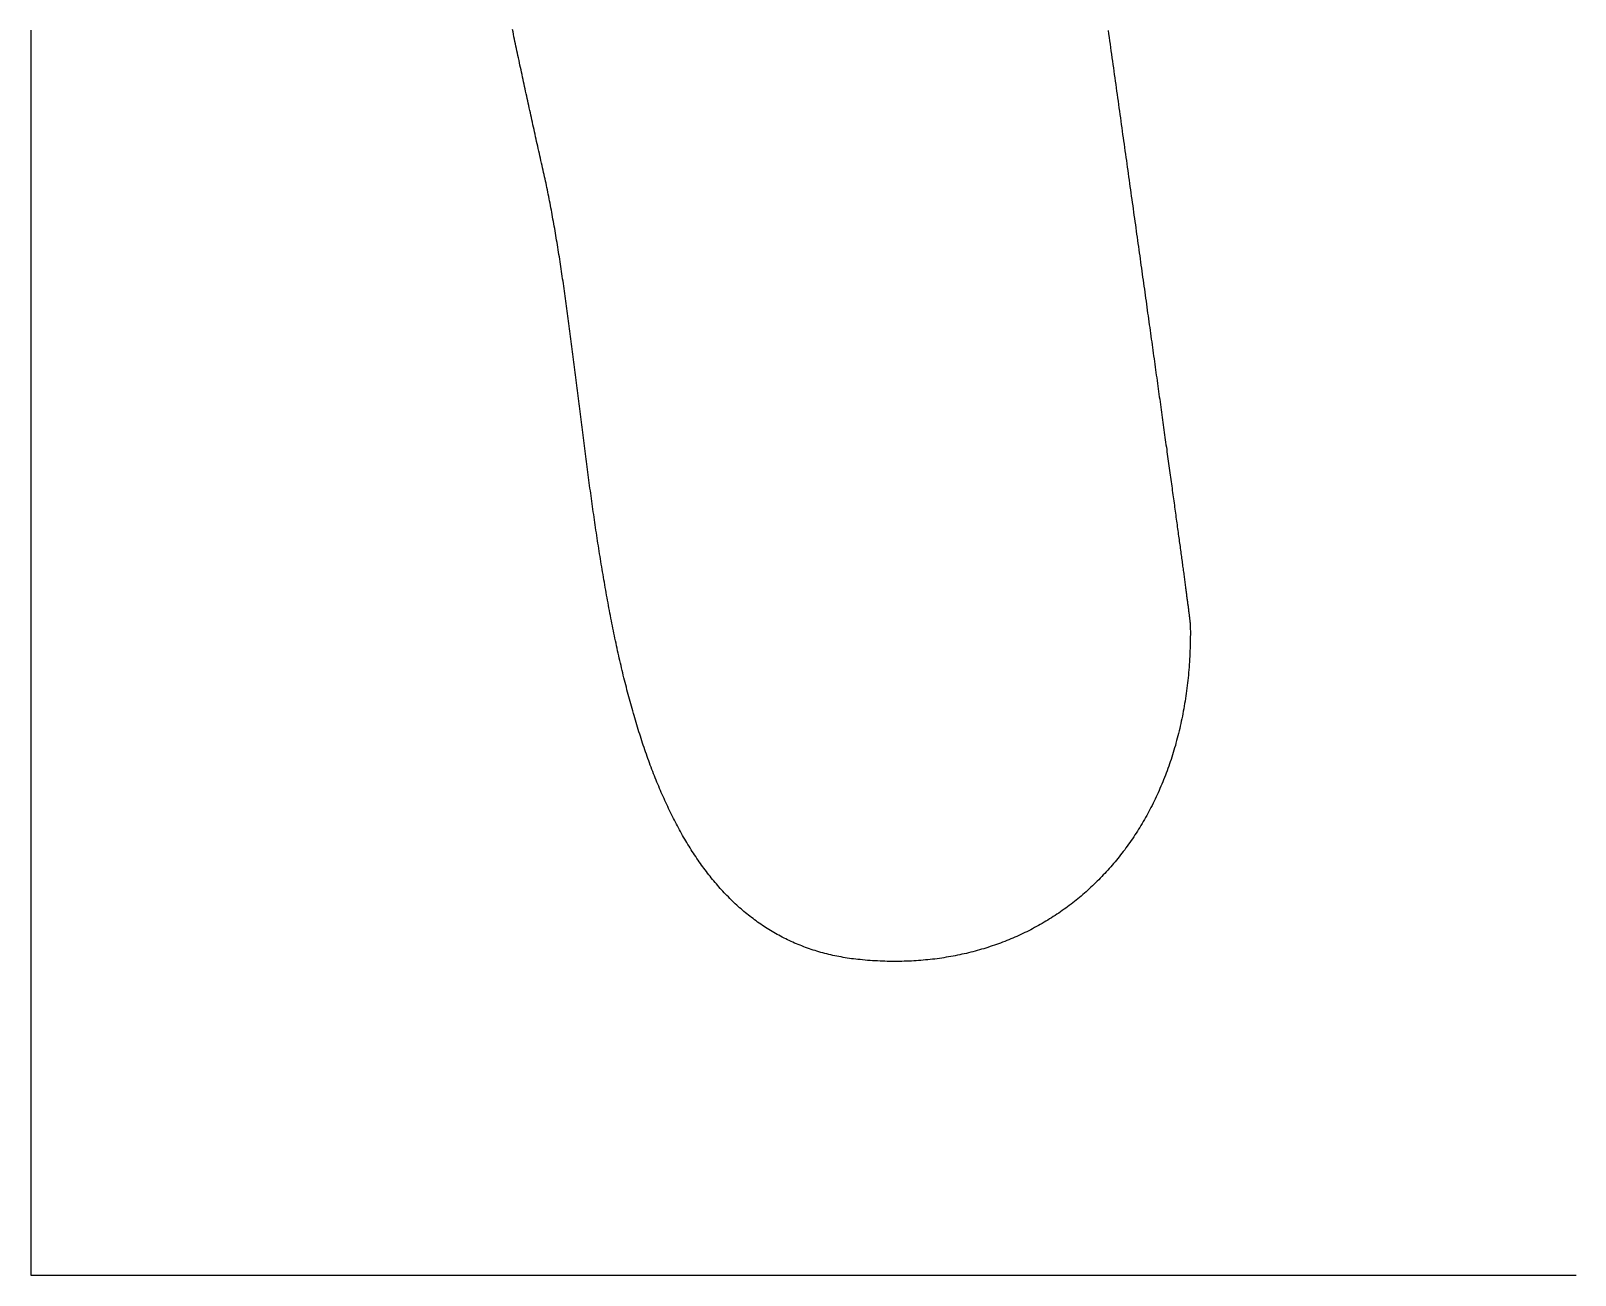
# Model space of a CAD drawing. Header units: metres. Extents: x -33 to 33, y -106 to 106.
# Drawn here: x -32.98 to 0, y -106.34 to -79.75 of the extents above; entities that cross this region are included whole.
import ezdxf

# ---------------------------------------------------------------- set-up
doc = ezdxf.new("R2010")
doc.units = ezdxf.units.M

msp = doc.modelspace()

# ---------------------------------------------------------------- linework, layer by layer
for points in [[(-32.98, -79.736), (-32.98, -79.786), (-32.98, -79.836), (-32.98, -79.886), (-32.98, -79.936), (-32.98, -79.986), (-32.98, -80.036), (-32.98, -80.086), (-32.98, -80.136), (-32.98, -80.186), (-32.98, -80.236), (-32.98, -80.286), (-32.98, -80.336), (-32.98, -80.386), (-32.98, -80.436), (-32.98, -80.486), (-32.98, -80.536), (-32.98, -80.586), (-32.98, -80.636), (-32.98, -80.686), (-32.98, -80.736), (-32.98, -80.786), (-32.98, -80.836), (-32.98, -80.886), (-32.98, -80.936), (-32.98, -80.986), (-32.98, -81.036), (-32.98, -81.086), (-32.98, -81.136), (-32.98, -81.186), (-32.98, -81.236), (-32.98, -81.286), (-32.98, -81.336), (-32.98, -81.386), (-32.98, -81.436), (-32.98, -81.486), (-32.98, -81.536), (-32.98, -81.586), (-32.98, -81.636), (-32.98, -81.686), (-32.98, -81.736), (-32.98, -81.786), (-32.98, -81.836), (-32.98, -81.886), (-32.98, -81.936), (-32.98, -81.986), (-32.98, -82.036), (-32.98, -82.086), (-32.98, -82.136), (-32.98, -82.186), (-32.98, -82.236), (-32.98, -82.286), (-32.98, -82.336), (-32.98, -82.386), (-32.98, -82.436), (-32.98, -82.486), (-32.98, -82.536), (-32.98, -82.586), (-32.98, -82.636), (-32.98, -82.686), (-32.98, -82.736), (-32.98, -82.786), (-32.98, -82.836), (-32.98, -82.886), (-32.98, -82.936), (-32.98, -82.986), (-32.98, -83.036), (-32.98, -83.086), (-32.98, -83.136), (-32.98, -83.186), (-32.98, -83.236), (-32.98, -83.286), (-32.98, -83.336), (-32.98, -83.386), (-32.98, -83.436), (-32.98, -83.486), (-32.98, -83.536), (-32.98, -83.586), (-32.98, -83.636), (-32.98, -83.686), (-32.98, -83.736), (-32.98, -83.786), (-32.98, -83.836), (-32.98, -83.886), (-32.98, -83.936), (-32.98, -83.986), (-32.98, -84.036), (-32.98, -84.086), (-32.98, -84.136), (-32.98, -84.186), (-32.98, -84.236), (-32.98, -84.286), (-32.98, -84.336), (-32.98, -84.386), (-32.98, -84.436), (-32.98, -84.486), (-32.98, -84.536), (-32.98, -84.586), (-32.98, -84.636), (-32.98, -84.686), (-32.98, -84.736), (-32.98, -84.786), (-32.98, -84.836), (-32.98, -84.886), (-32.98, -84.936), (-32.98, -84.986), (-32.98, -85.036), (-32.98, -85.086), (-32.98, -85.136), (-32.98, -85.186), (-32.98, -85.236), (-32.98, -85.286), (-32.98, -85.336), (-32.98, -85.386), (-32.98, -85.436), (-32.98, -85.486), (-32.98, -85.536), (-32.98, -85.586), (-32.98, -85.636), (-32.98, -85.686), (-32.98, -85.736), (-32.98, -85.786), (-32.98, -85.836), (-32.98, -85.886), (-32.98, -85.936), (-32.98, -85.986), (-32.98, -86.036), (-32.98, -86.086), (-32.98, -86.136), (-32.98, -86.186), (-32.98, -86.236), (-32.98, -86.287), (-32.98, -86.337), (-32.98, -86.387), (-32.98, -86.437), (-32.98, -86.487), (-32.98, -86.537), (-32.98, -86.587), (-32.98, -86.637), (-32.98, -86.687), (-32.98, -86.737), (-32.98, -86.787), (-32.98, -86.837), (-32.98, -86.887), (-32.98, -86.937), (-32.98, -86.987), (-32.98, -87.037), (-32.98, -87.087), (-32.98, -87.137), (-32.98, -87.187), (-32.98, -87.237), (-32.98, -87.287), (-32.98, -87.337), (-32.98, -87.387), (-32.98, -87.437), (-32.98, -87.487), (-32.98, -87.537), (-32.98, -87.587), (-32.98, -87.637), (-32.98, -87.687), (-32.98, -87.737), (-32.98, -87.787), (-32.98, -87.837), (-32.98, -87.887), (-32.98, -87.937), (-32.98, -87.987), (-32.98, -88.037), (-32.98, -88.087), (-32.98, -88.137), (-32.98, -88.187), (-32.98, -88.237), (-32.98, -88.287), (-32.98, -88.337), (-32.98, -88.387), (-32.98, -88.437), (-32.98, -88.487), (-32.98, -88.537), (-32.98, -88.587), (-32.98, -88.637), (-32.98, -88.687), (-32.98, -88.737), (-32.98, -88.787), (-32.98, -88.837), (-32.98, -88.887), (-32.98, -88.937), (-32.98, -88.987), (-32.98, -89.037), (-32.98, -89.087), (-32.98, -89.137), (-32.98, -89.187), (-32.98, -89.237), (-32.98, -89.287), (-32.98, -89.337), (-32.98, -89.387), (-32.98, -89.437), (-32.98, -89.487), (-32.98, -89.537), (-32.98, -89.587), (-32.98, -89.637), (-32.98, -89.687), (-32.98, -89.737), (-32.98, -89.787), (-32.98, -89.837), (-32.98, -89.887), (-32.98, -89.937), (-32.98, -89.987), (-32.98, -90.037), (-32.98, -90.087), (-32.98, -90.137), (-32.98, -90.187), (-32.98, -90.237), (-32.98, -90.287), (-32.98, -90.337), (-32.98, -90.387), (-32.98, -90.437), (-32.98, -90.487), (-32.98, -90.537), (-32.98, -90.587), (-32.98, -90.637), (-32.98, -90.687), (-32.98, -90.737), (-32.98, -90.787), (-32.98, -90.837), (-32.98, -90.887), (-32.98, -90.937), (-32.98, -90.987), (-32.98, -91.037), (-32.98, -91.087), (-32.98, -91.137), (-32.98, -91.187), (-32.98, -91.237), (-32.98, -91.287), (-32.98, -91.337), (-32.98, -91.387), (-32.98, -91.437), (-32.98, -91.487), (-32.98, -91.537), (-32.98, -91.587), (-32.98, -91.637), (-32.98, -91.687), (-32.98, -91.737), (-32.98, -91.787), (-32.98, -91.837), (-32.98, -91.887), (-32.98, -91.937), (-32.98, -91.987), (-32.98, -92.037), (-32.98, -92.087), (-32.98, -92.137), (-32.98, -92.187), (-32.98, -92.237), (-32.98, -92.287), (-32.98, -92.337), (-32.98, -92.387), (-32.98, -92.437), (-32.98, -92.487), (-32.98, -92.537), (-32.98, -92.587), (-32.98, -92.637), (-32.98, -92.687), (-32.98, -92.737), (-32.98, -92.787), (-32.98, -92.837), (-32.98, -92.887), (-32.98, -92.937), (-32.98, -92.987), (-32.98, -93.037), (-32.98, -93.087), (-32.98, -93.137), (-32.98, -93.187), (-32.98, -93.237), (-32.98, -93.287), (-32.98, -93.337), (-32.98, -93.387), (-32.98, -93.437), (-32.98, -93.487), (-32.98, -93.537), (-32.98, -93.587), (-32.98, -93.637), (-32.98, -93.687), (-32.98, -93.737), (-32.98, -93.788), (-32.98, -93.838), (-32.98, -93.888), (-32.98, -93.938), (-32.98, -93.988), (-32.98, -94.038), (-32.98, -94.088), (-32.98, -94.138), (-32.98, -94.188), (-32.98, -94.238), (-32.98, -94.288), (-32.98, -94.338), (-32.98, -94.388), (-32.98, -94.438), (-32.98, -94.488), (-32.98, -94.538), (-32.98, -94.588), (-32.98, -94.638), (-32.98, -94.688), (-32.98, -94.738), (-32.98, -94.788), (-32.98, -94.838), (-32.98, -94.888), (-32.98, -94.938), (-32.98, -94.988), (-32.98, -95.038), (-32.98, -95.088), (-32.98, -95.138), (-32.98, -95.188), (-32.98, -95.238), (-32.98, -95.288), (-32.98, -95.338), (-32.98, -95.388), (-32.98, -95.438), (-32.98, -95.488), (-32.98, -95.538), (-32.98, -95.588), (-32.98, -95.638), (-32.98, -95.688), (-32.98, -95.738), (-32.98, -95.788), (-32.98, -95.838), (-32.98, -95.888), (-32.98, -95.938), (-32.98, -95.988), (-32.98, -96.038), (-32.98, -96.088), (-32.98, -96.138), (-32.98, -96.188), (-32.98, -96.238), (-32.98, -96.288), (-32.98, -96.338), (-32.98, -96.388), (-32.98, -96.438), (-32.98, -96.488), (-32.98, -96.538), (-32.98, -96.588), (-32.98, -96.638), (-32.98, -96.688), (-32.98, -96.738), (-32.98, -96.788), (-32.98, -96.838), (-32.98, -96.888), (-32.98, -96.938), (-32.98, -96.988), (-32.98, -97.038), (-32.98, -97.088), (-32.98, -97.138), (-32.98, -97.188), (-32.98, -97.238), (-32.98, -97.288), (-32.98, -97.338), (-32.98, -97.388), (-32.98, -97.438), (-32.98, -97.488), (-32.98, -97.538), (-32.98, -97.588), (-32.98, -97.638), (-32.98, -97.688), (-32.98, -97.738), (-32.98, -97.788), (-32.98, -97.838), (-32.98, -97.888), (-32.98, -97.938), (-32.98, -97.988), (-32.98, -98.038), (-32.98, -98.088), (-32.98, -98.138), (-32.98, -98.188), (-32.98, -98.238), (-32.98, -98.288), (-32.98, -98.338), (-32.98, -98.388), (-32.98, -98.438), (-32.98, -98.488), (-32.98, -98.538), (-32.98, -98.588), (-32.98, -98.638), (-32.98, -98.688), (-32.98, -98.738), (-32.98, -98.788), (-32.98, -98.838), (-32.98, -98.888), (-32.98, -98.938), (-32.98, -98.988), (-32.98, -99.038), (-32.98, -99.088), (-32.98, -99.138), (-32.98, -99.188), (-32.98, -99.238), (-32.98, -99.288), (-32.98, -99.338), (-32.98, -99.388), (-32.98, -99.438), (-32.98, -99.488), (-32.98, -99.538), (-32.98, -99.588), (-32.98, -99.638), (-32.98, -99.688), (-32.98, -99.738), (-32.98, -99.788), (-32.98, -99.838), (-32.98, -99.888), (-32.98, -99.938), (-32.98, -99.988), (-32.98, -100.038), (-32.98, -100.088), (-32.98, -100.138), (-32.98, -100.188), (-32.98, -100.238), (-32.98, -100.288), (-32.98, -100.338), (-32.98, -100.388), (-32.98, -100.438), (-32.98, -100.488), (-32.98, -100.538), (-32.98, -100.588), (-32.98, -100.638), (-32.98, -100.688), (-32.98, -100.738), (-32.98, -100.788), (-32.98, -100.838), (-32.98, -100.888), (-32.98, -100.938), (-32.98, -100.988), (-32.98, -101.038), (-32.98, -101.088), (-32.98, -101.138), (-32.98, -101.188), (-32.98, -101.238), (-32.98, -101.289), (-32.98, -101.339), (-32.98, -101.389), (-32.98, -101.439), (-32.98, -101.489), (-32.98, -101.539), (-32.98, -101.589), (-32.98, -101.639), (-32.98, -101.689), (-32.98, -101.739), (-32.98, -101.789), (-32.98, -101.839), (-32.98, -101.889), (-32.98, -101.939), (-32.98, -101.989), (-32.98, -102.039), (-32.98, -102.089), (-32.98, -102.139), (-32.98, -102.189), (-32.98, -102.239), (-32.98, -102.289), (-32.98, -102.339), (-32.98, -102.389), (-32.98, -102.439), (-32.98, -102.489), (-32.98, -102.539), (-32.98, -102.589), (-32.98, -102.639), (-32.98, -102.689), (-32.98, -102.739), (-32.98, -102.789), (-32.98, -102.839), (-32.98, -102.889), (-32.98, -102.939), (-32.98, -102.989), (-32.98, -103.039), (-32.98, -103.089), (-32.98, -103.139), (-32.98, -103.189), (-32.98, -103.239), (-32.98, -103.289), (-32.98, -103.339), (-32.98, -103.389), (-32.98, -103.439), (-32.98, -103.489), (-32.98, -103.539), (-32.98, -103.589), (-32.98, -103.639), (-32.98, -103.689), (-32.98, -103.739), (-32.98, -103.789), (-32.98, -103.839), (-32.98, -103.889), (-32.98, -103.939), (-32.98, -103.989), (-32.98, -104.039), (-32.98, -104.089), (-32.98, -104.139), (-32.98, -104.189), (-32.98, -104.239), (-32.98, -104.289), (-32.98, -104.339), (-32.98, -104.389), (-32.98, -104.439), (-32.98, -104.489), (-32.98, -104.539), (-32.98, -104.589), (-32.98, -104.639), (-32.98, -104.689), (-32.98, -104.739), (-32.98, -104.789), (-32.98, -104.839), (-32.98, -104.889), (-32.98, -104.939), (-32.98, -104.989), (-32.98, -105.039), (-32.98, -105.089), (-32.98, -105.139), (-32.98, -105.189), (-32.98, -105.239), (-32.98, -105.289), (-32.98, -105.339), (-32.98, -105.389), (-32.98, -105.439), (-32.98, -105.489), (-32.98, -105.539), (-32.98, -105.589), (-32.98, -105.639), (-32.98, -105.689), (-32.98, -105.739), (-32.98, -105.789), (-32.98, -105.839), (-32.98, -105.889), (-32.98, -105.939), (-32.98, -105.989), (-32.98, -106.039), (-32.98, -106.089), (-32.98, -106.139), (-32.98, -106.189), (-32.98, -106.239), (-32.98, -106.289), (-32.98, -106.339)], [(-22.039, -82.732), (-22.051, -82.681), (-22.062, -82.63), (-22.074, -82.579), (-22.086, -82.527), (-22.097, -82.476), (-22.109, -82.425), (-22.12, -82.373), (-22.132, -82.322), (-22.143, -82.271), (-22.155, -82.22), (-22.166, -82.169), (-22.178, -82.117), (-22.189, -82.066), (-22.2, -82.015), (-22.212, -81.964), (-22.223, -81.913), (-22.234, -81.862), (-22.246, -81.811), (-22.257, -81.759), (-22.268, -81.708), (-22.28, -81.657), (-22.291, -81.606), (-22.302, -81.555), (-22.313, -81.504), (-22.324, -81.453), (-22.336, -81.402), (-22.347, -81.351), (-22.358, -81.3), (-22.369, -81.249), (-22.38, -81.198), (-22.391, -81.148), (-22.402, -81.097), (-22.413, -81.046), (-22.424, -80.995), (-22.435, -80.944), (-22.446, -80.893), (-22.457, -80.842), (-22.468, -80.791), (-22.479, -80.741), (-22.49, -80.69), (-22.501, -80.639), (-22.512, -80.588), (-22.523, -80.537), (-22.534, -80.487), (-22.544, -80.436), (-22.555, -80.385), (-22.566, -80.334), (-22.577, -80.284), (-22.588, -80.233), (-22.598, -80.182), (-22.609, -80.132), (-22.62, -80.081), (-22.63, -80.03), (-22.641, -79.98), (-22.652, -79.929), (-22.662, -79.879), (-22.673, -79.828), (-22.683, -79.777), (-22.694, -79.727)], [(-9.973, -79.749), (-9.963, -79.821), (-9.953, -79.894), (-9.943, -79.966), (-9.933, -80.038), (-9.923, -80.11), (-9.913, -80.183), (-9.903, -80.255), (-9.892, -80.327), (-9.882, -80.399), (-9.872, -80.471), (-9.862, -80.543), (-9.852, -80.614), (-9.842, -80.686), (-9.832, -80.758), (-9.822, -80.83), (-9.812, -80.901), (-9.802, -80.973), (-9.792, -81.044), (-9.782, -81.116), (-9.772, -81.187), (-9.762, -81.258), (-9.752, -81.33), (-9.742, -81.401), (-9.732, -81.472), (-9.722, -81.543), (-9.712, -81.614), (-9.702, -81.684), (-9.692, -81.755), (-9.682, -81.826), (-9.673, -81.896), (-9.663, -81.967), (-9.653, -82.037), (-9.643, -82.107), (-9.633, -82.178), (-9.623, -82.248), (-9.613, -82.318), (-9.604, -82.387), (-9.594, -82.457), (-9.584, -82.527), (-9.574, -82.597), (-9.565, -82.666), (-9.555, -82.735), (-9.545, -82.805), (-9.536, -82.874), (-9.526, -82.943), (-9.516, -83.012), (-9.507, -83.081), (-9.497, -83.149), (-9.487, -83.218), (-9.478, -83.286), (-9.468, -83.355), (-9.459, -83.423), (-9.449, -83.491), (-9.44, -83.559), (-9.43, -83.627), (-9.421, -83.695), (-9.411, -83.762), (-9.402, -83.83), (-9.392, -83.897), (-9.383, -83.964), (-9.374, -84.031), (-9.364, -84.098), (-9.355, -84.165), (-9.346, -84.231), (-9.336, -84.298), (-9.327, -84.364), (-9.318, -84.43), (-9.309, -84.496), (-9.299, -84.562), (-9.29, -84.628), (-9.281, -84.693), (-9.272, -84.759), (-9.263, -84.824), (-9.254, -84.889), (-9.245, -84.954), (-9.236, -85.019), (-9.227, -85.083), (-9.218, -85.148), (-9.209, -85.212), (-9.2, -85.276), (-9.191, -85.34), (-9.182, -85.404), (-9.173, -85.468), (-9.164, -85.531), (-9.155, -85.594), (-9.147, -85.657), (-9.138, -85.72), (-9.129, -85.783), (-9.12, -85.845), (-9.112, -85.908), (-9.103, -85.97), (-9.094, -86.032), (-9.086, -86.093), (-9.077, -86.155), (-9.069, -86.216), (-9.06, -86.277), (-9.051, -86.338), (-9.043, -86.399), (-9.035, -86.46), (-9.026, -86.52), (-9.018, -86.58), (-9.009, -86.64), (-9.001, -86.7), (-8.993, -86.76), (-8.985, -86.819), (-8.976, -86.878), (-8.968, -86.937), (-8.96, -86.996), (-8.952, -87.054), (-8.944, -87.112), (-8.936, -87.17), (-8.928, -87.228), (-8.92, -87.286), (-8.912, -87.343), (-8.904, -87.4), (-8.896, -87.457), (-8.888, -87.514), (-8.88, -87.57), (-8.872, -87.626), (-8.864, -87.682), (-8.857, -87.738), (-8.849, -87.794), (-8.841, -87.849), (-8.834, -87.904), (-8.826, -87.959), (-8.818, -88.013), (-8.811, -88.068), (-8.803, -88.122), (-8.796, -88.175), (-8.789, -88.229), (-8.781, -88.282), (-8.774, -88.335), (-8.766, -88.388), (-8.759, -88.44), (-8.752, -88.493), (-8.745, -88.545), (-8.738, -88.596), (-8.73, -88.648), (-8.723, -88.699), (-8.716, -88.75), (-8.709, -88.801), (-8.702, -88.851), (-8.695, -88.901), (-8.688, -88.951), (-8.682, -89.001), (-8.675, -89.05), (-8.668, -89.099), (-8.661, -89.148), (-8.655, -89.196), (-8.648, -89.244), (-8.641, -89.292), (-8.635, -89.34), (-8.628, -89.387), (-8.622, -89.434), (-8.615, -89.481), (-8.609, -89.527), (-8.603, -89.573), (-8.596, -89.619), (-8.59, -89.664), (-8.584, -89.71), (-8.578, -89.755), (-8.571, -89.799), (-8.565, -89.843), (-8.559, -89.887), (-8.553, -89.931), (-8.547, -89.974), (-8.541, -90.018), (-8.536, -90.06), (-8.53, -90.103), (-8.524, -90.145), (-8.518, -90.187), (-8.513, -90.228), (-8.507, -90.269), (-8.501, -90.31), (-8.496, -90.351), (-8.49, -90.391), (-8.485, -90.431), (-8.479, -90.47), (-8.474, -90.509), (-8.469, -90.548), (-8.463, -90.587), (-8.458, -90.625), (-8.453, -90.663), (-8.448, -90.7), (-8.443, -90.737), (-8.438, -90.774), (-8.433, -90.81), (-8.428, -90.847), (-8.423, -90.882), (-8.418, -90.918), (-8.414, -90.953), (-8.409, -90.988), (-8.404, -91.022), (-8.4, -91.056), (-8.395, -91.089), (-8.391, -91.123), (-8.386, -91.156), (-8.382, -91.188), (-8.377, -91.22), (-8.373, -91.252), (-8.369, -91.284), (-8.365, -91.315), (-8.36, -91.345), (-8.356, -91.376), (-8.352, -91.406), (-8.348, -91.435), (-8.344, -91.464), (-8.341, -91.493), (-8.337, -91.522), (-8.333, -91.55), (-8.329, -91.577), (-8.326, -91.605), (-8.322, -91.632), (-8.319, -91.658), (-8.315, -91.684), (-8.312, -91.71), (-8.308, -91.735), (-8.305, -91.76), (-8.302, -91.785), (-8.299, -91.809), (-8.296, -91.833), (-8.292, -91.856), (-8.289, -91.879), (-8.286, -91.901), (-8.284, -91.923), (-8.281, -91.945), (-8.278, -91.966), (-8.275, -91.987), (-8.273, -92.008), (-8.27, -92.028), (-8.267, -92.047), (-8.265, -92.067), (-8.263, -92.085), (-8.26, -92.104), (-8.258, -92.122), (-8.256, -92.139), (-8.254, -92.156), (-8.251, -92.173), (-8.249, -92.189), (-8.247, -92.205), (-8.245, -92.22), (-8.244, -92.235), (-8.242, -92.249), (-8.24, -92.264), (-8.238, -92.277), (-8.237, -92.29), (-8.235, -92.303), (-8.234, -92.315), (-8.232, -92.327), (-8.231, -92.338), (-8.23, -92.349), (-8.229, -92.36), (-8.227, -92.37), (-8.226, -92.379), (-8.225, -92.388), (-8.224, -92.397), (-8.224, -92.405), (-8.223, -92.413), (-8.222, -92.42), (-8.221, -92.427), (-8.221, -92.433), (-8.22, -92.439), (-8.22, -92.444), (-8.219, -92.449), (-8.219, -92.454), (-8.219, -92.458), (-8.218, -92.461), (-8.218, -92.464), (-8.218, -92.466)], [(-15.269, -99.599), (-15.316, -99.595), (-15.362, -99.589), (-15.408, -99.584), (-15.454, -99.578), (-15.499, -99.571), (-15.544, -99.565), (-15.589, -99.558), (-15.634, -99.55), (-15.678, -99.542), (-15.722, -99.534), (-15.766, -99.525), (-15.81, -99.516), (-15.853, -99.507), (-15.896, -99.497), (-15.939, -99.487), (-15.982, -99.476), (-16.024, -99.465), (-16.066, -99.454), (-16.108, -99.443), (-16.15, -99.431), (-16.191, -99.418), (-16.232, -99.406), (-16.273, -99.393), (-16.314, -99.379), (-16.354, -99.366), (-16.394, -99.351), (-16.434, -99.337), (-16.474, -99.322), (-16.513, -99.307), (-16.553, -99.292), (-16.592, -99.276), (-16.63, -99.26), (-16.669, -99.243), (-16.707, -99.226), (-16.745, -99.209), (-16.783, -99.192), (-16.82, -99.174), (-16.858, -99.155), (-16.895, -99.137), (-16.932, -99.118), (-16.968, -99.099), (-17.005, -99.079), (-17.041, -99.059), (-17.077, -99.039), (-17.113, -99.019), (-17.148, -98.998), (-17.183, -98.977), (-17.219, -98.955), (-17.253, -98.934), (-17.288, -98.911), (-17.322, -98.889), (-17.357, -98.866), (-17.391, -98.843), (-17.424, -98.82), (-17.458, -98.796), (-17.491, -98.772), (-17.524, -98.748), (-17.557, -98.723), (-17.59, -98.698), (-17.622, -98.673), (-17.654, -98.648), (-17.686, -98.622), (-17.718, -98.596), (-17.75, -98.569), (-17.781, -98.543), (-17.813, -98.516), (-17.844, -98.488), (-17.874, -98.461), (-17.905, -98.433), (-17.935, -98.405), (-17.965, -98.376), (-17.995, -98.348), (-18.025, -98.319), (-18.055, -98.289), (-18.084, -98.26), (-18.113, -98.23), (-18.142, -98.2), (-18.171, -98.169), (-18.2, -98.139), (-18.228, -98.108), (-18.256, -98.077), (-18.284, -98.045), (-18.312, -98.013), (-18.34, -97.981), (-18.367, -97.949), (-18.394, -97.916), (-18.421, -97.884), (-18.448, -97.851), (-18.475, -97.817), (-18.502, -97.784), (-18.528, -97.75), (-18.554, -97.716), (-18.58, -97.681), (-18.606, -97.647), (-18.631, -97.612), (-18.657, -97.577), (-18.682, -97.541), (-18.707, -97.506), (-18.732, -97.47), (-18.757, -97.434), (-18.781, -97.397), (-18.805, -97.361), (-18.83, -97.324), (-18.854, -97.287), (-18.877, -97.249), (-18.901, -97.212), (-18.924, -97.174), (-18.948, -97.136), (-18.971, -97.098), (-18.994, -97.059), (-19.017, -97.021), (-19.039, -96.982), (-19.062, -96.943), (-19.084, -96.903), (-19.106, -96.864), (-19.128, -96.824), (-19.15, -96.784), (-19.172, -96.743), (-19.193, -96.703), (-19.214, -96.662), (-19.236, -96.621), (-19.257, -96.58), (-19.278, -96.539), (-19.298, -96.497), (-19.319, -96.456), (-19.339, -96.414), (-19.359, -96.371), (-19.38, -96.329), (-19.399, -96.287), (-19.419, -96.244), (-19.439, -96.201), (-19.458, -96.158), (-19.478, -96.114), (-19.497, -96.071), (-19.516, -96.027), (-19.535, -95.983), (-19.554, -95.939), (-19.572, -95.895), (-19.591, -95.85), (-19.609, -95.805), (-19.627, -95.761), (-19.645, -95.715), (-19.663, -95.67), (-19.681, -95.625), (-19.699, -95.579), (-19.716, -95.533), (-19.733, -95.487), (-19.751, -95.441), (-19.768, -95.395), (-19.785, -95.349), (-19.802, -95.302), (-19.818, -95.255), (-19.835, -95.208), (-19.851, -95.161), (-19.868, -95.114), (-19.884, -95.066), (-19.9, -95.019), (-19.916, -94.971), (-19.932, -94.923), (-19.947, -94.875), (-19.963, -94.826), (-19.978, -94.778), (-19.993, -94.729), (-20.009, -94.681), (-20.024, -94.632), (-20.039, -94.583), (-20.054, -94.534), (-20.068, -94.484), (-20.083, -94.435), (-20.097, -94.385), (-20.112, -94.336), (-20.126, -94.286), (-20.14, -94.236), (-20.154, -94.186), (-20.168, -94.135), (-20.182, -94.085), (-20.196, -94.034), (-20.209, -93.984), (-20.223, -93.933), (-20.236, -93.882), (-20.249, -93.831), (-20.262, -93.78), (-20.276, -93.728), (-20.288, -93.677), (-20.301, -93.625), (-20.314, -93.574), (-20.327, -93.522), (-20.339, -93.47), (-20.352, -93.418), (-20.364, -93.366), (-20.376, -93.314), (-20.389, -93.261), (-20.401, -93.209), (-20.413, -93.156), (-20.425, -93.104), (-20.436, -93.051), (-20.448, -92.998), (-20.46, -92.945), (-20.471, -92.892), (-20.483, -92.839), (-20.494, -92.785), (-20.505, -92.732), (-20.516, -92.678), (-20.527, -92.625), (-20.538, -92.571), (-20.549, -92.517), (-20.56, -92.464), (-20.571, -92.41), (-20.582, -92.356), (-20.592, -92.302), (-20.603, -92.247), (-20.613, -92.193), (-20.623, -92.139), (-20.634, -92.084), (-20.644, -92.03), (-20.654, -91.975), (-20.664, -91.921), (-20.674, -91.866), (-20.684, -91.811), (-20.694, -91.756), (-20.704, -91.702), (-20.713, -91.647), (-20.723, -91.592), (-20.732, -91.536), (-20.742, -91.481), (-20.751, -91.426), (-20.761, -91.371), (-20.77, -91.315), (-20.779, -91.26), (-20.788, -91.205), (-20.798, -91.149), (-20.807, -91.093), (-20.816, -91.038), (-20.824, -90.982), (-20.833, -90.926), (-20.842, -90.871), (-20.851, -90.815), (-20.86, -90.759), (-20.868, -90.703), (-20.877, -90.647), (-20.885, -90.591), (-20.894, -90.535), (-20.902, -90.479), (-20.911, -90.423), (-20.919, -90.367), (-20.927, -90.311), (-20.936, -90.255), (-20.944, -90.199), (-20.952, -90.142), (-20.96, -90.086), (-20.968, -90.03), (-20.976, -89.974), (-20.984, -89.917), (-20.992, -89.861), (-21, -89.805), (-21.008, -89.748), (-21.015, -89.692), (-21.023, -89.635), (-21.031, -89.579), (-21.039, -89.523), (-21.046, -89.466), (-21.054, -89.41), (-21.062, -89.353), (-21.069, -89.297), (-21.077, -89.24), (-21.084, -89.184), (-21.092, -89.127), (-21.099, -89.071), (-21.106, -89.015), (-21.114, -88.958), (-21.121, -88.902), (-21.129, -88.845), (-21.136, -88.789), (-21.143, -88.732), (-21.15, -88.676), (-21.158, -88.62), (-21.165, -88.563), (-21.172, -88.507), (-21.179, -88.45), (-21.186, -88.394), (-21.194, -88.338), (-21.201, -88.281), (-21.208, -88.225), (-21.215, -88.169), (-21.222, -88.113), (-21.229, -88.057), (-21.236, -88), (-21.243, -87.944), (-21.25, -87.888), (-21.257, -87.832), (-21.264, -87.776), (-21.271, -87.72), (-21.278, -87.664), (-21.285, -87.608), (-21.292, -87.552), (-21.299, -87.496), (-21.306, -87.441), (-21.313, -87.385), (-21.32, -87.329), (-21.327, -87.273), (-21.334, -87.218), (-21.341, -87.162), (-21.348, -87.107), (-21.355, -87.051), (-21.362, -86.996), (-21.369, -86.941), (-21.376, -86.885), (-21.383, -86.83), (-21.39, -86.775), (-21.397, -86.72), (-21.404, -86.665), (-21.411, -86.61), (-21.418, -86.555), (-21.425, -86.5), (-21.432, -86.445), (-21.439, -86.391), (-21.446, -86.336), (-21.453, -86.281), (-21.46, -86.227), (-21.467, -86.172), (-21.475, -86.118), (-21.482, -86.064), (-21.489, -86.01), (-21.496, -85.956), (-21.503, -85.902), (-21.511, -85.848), (-21.518, -85.794), (-21.525, -85.74), (-21.532, -85.686), (-21.54, -85.633), (-21.547, -85.579), (-21.555, -85.526), (-21.562, -85.473), (-21.569, -85.42), (-21.577, -85.367), (-21.584, -85.314), (-21.592, -85.261), (-21.6, -85.208), (-21.607, -85.155), (-21.615, -85.103), (-21.623, -85.05), (-21.63, -84.998), (-21.638, -84.946), (-21.646, -84.893), (-21.654, -84.841), (-21.662, -84.79), (-21.669, -84.738), (-21.677, -84.686), (-21.685, -84.635), (-21.693, -84.583), (-21.701, -84.532), (-21.71, -84.481), (-21.718, -84.43), (-21.726, -84.379), (-21.734, -84.328), (-21.743, -84.277), (-21.751, -84.227), (-21.759, -84.176), (-21.768, -84.126), (-21.776, -84.076), (-21.785, -84.026), (-21.793, -83.976), (-21.802, -83.926), (-21.811, -83.877), (-21.82, -83.827), (-21.829, -83.778), (-21.837, -83.729), (-21.846, -83.68), (-21.855, -83.631), (-21.864, -83.582), (-21.874, -83.534), (-21.883, -83.485), (-21.892, -83.437), (-21.901, -83.389), (-21.911, -83.341), (-21.92, -83.293), (-21.93, -83.245), (-21.939, -83.198), (-21.949, -83.151), (-21.959, -83.104), (-21.969, -83.057), (-21.978, -83.01), (-21.988, -82.963), (-21.998, -82.917), (-22.008, -82.87), (-22.019, -82.824), (-22.029, -82.778), (-22.039, -82.732)], [(-8.218, -92.466), (-8.218, -92.527), (-8.217, -92.586), (-8.217, -92.646), (-8.218, -92.706), (-8.218, -92.765), (-8.22, -92.824), (-8.221, -92.883), (-8.223, -92.942), (-8.225, -93), (-8.227, -93.059), (-8.23, -93.117), (-8.233, -93.175), (-8.237, -93.232), (-8.241, -93.29), (-8.245, -93.347), (-8.25, -93.404), (-8.254, -93.461), (-8.26, -93.518), (-8.265, -93.575), (-8.271, -93.631), (-8.277, -93.687), (-8.284, -93.743), (-8.291, -93.799), (-8.298, -93.854), (-8.306, -93.91), (-8.313, -93.965), (-8.322, -94.019), (-8.33, -94.074), (-8.339, -94.129), (-8.348, -94.183), (-8.358, -94.237), (-8.368, -94.291), (-8.378, -94.344), (-8.388, -94.398), (-8.399, -94.451), (-8.41, -94.504), (-8.421, -94.556), (-8.433, -94.609), (-8.445, -94.661), (-8.458, -94.713), (-8.47, -94.765), (-8.483, -94.817), (-8.497, -94.868), (-8.51, -94.919), (-8.524, -94.97), (-8.538, -95.021), (-8.553, -95.072), (-8.568, -95.122), (-8.583, -95.172), (-8.598, -95.222), (-8.614, -95.271), (-8.63, -95.321), (-8.647, -95.37), (-8.663, -95.418), (-8.68, -95.467), (-8.697, -95.516), (-8.715, -95.564), (-8.733, -95.612), (-8.751, -95.659), (-8.769, -95.707), (-8.788, -95.754), (-8.807, -95.801), (-8.826, -95.848), (-8.846, -95.894), (-8.866, -95.94), (-8.886, -95.986), (-8.907, -96.032), (-8.927, -96.078), (-8.948, -96.123), (-8.97, -96.168), (-8.991, -96.213), (-9.013, -96.257), (-9.035, -96.302), (-9.058, -96.346), (-9.081, -96.389), (-9.104, -96.433), (-9.127, -96.476), (-9.15, -96.519), (-9.174, -96.562), (-9.198, -96.604), (-9.223, -96.647), (-9.247, -96.689), (-9.272, -96.73), (-9.297, -96.772), (-9.323, -96.813), (-9.349, -96.854), (-9.375, -96.895), (-9.401, -96.935), (-9.427, -96.975), (-9.454, -97.015), (-9.481, -97.055), (-9.509, -97.094), (-9.536, -97.133), (-9.564, -97.172), (-9.592, -97.211), (-9.62, -97.249), (-9.649, -97.287), (-9.678, -97.325), (-9.707, -97.362), (-9.736, -97.399), (-9.766, -97.436), (-9.796, -97.473), (-9.826, -97.509), (-9.856, -97.546), (-9.887, -97.581), (-9.918, -97.617), (-9.949, -97.652), (-9.98, -97.687), (-10.012, -97.722), (-10.043, -97.756), (-10.076, -97.79), (-10.108, -97.824), (-10.14, -97.858), (-10.173, -97.891), (-10.206, -97.924), (-10.24, -97.957), (-10.273, -97.989), (-10.307, -98.022), (-10.341, -98.053), (-10.375, -98.085), (-10.409, -98.116), (-10.444, -98.147), (-10.479, -98.178), (-10.514, -98.208), (-10.549, -98.239), (-10.585, -98.268), (-10.621, -98.298), (-10.657, -98.327), (-10.693, -98.356), (-10.729, -98.385), (-10.766, -98.413), (-10.803, -98.441), (-10.84, -98.469), (-10.878, -98.496), (-10.915, -98.523), (-10.953, -98.55), (-10.991, -98.577), (-11.029, -98.603), (-11.068, -98.629), (-11.106, -98.654), (-11.145, -98.68), (-11.184, -98.705), (-11.223, -98.729), (-11.263, -98.754), (-11.302, -98.778), (-11.342, -98.801), (-11.382, -98.825), (-11.423, -98.848), (-11.463, -98.871), (-11.504, -98.893), (-11.545, -98.915), (-11.586, -98.937), (-11.627, -98.959), (-11.669, -98.98), (-11.71, -99.001), (-11.752, -99.021), (-11.794, -99.042), (-11.837, -99.062), (-11.879, -99.081), (-11.922, -99.101), (-11.965, -99.119), (-12.008, -99.138), (-12.051, -99.156), (-12.094, -99.174), (-12.138, -99.192), (-12.182, -99.209), (-12.226, -99.226), (-12.27, -99.243), (-12.314, -99.259), (-12.359, -99.275), (-12.403, -99.291), (-12.448, -99.306), (-12.493, -99.321), (-12.539, -99.336), (-12.584, -99.35), (-12.63, -99.364), (-12.675, -99.378), (-12.721, -99.391), (-12.767, -99.404), (-12.814, -99.417), (-12.86, -99.429), (-12.907, -99.441), (-12.953, -99.453), (-13, -99.464), (-13.047, -99.475), (-13.095, -99.485), (-13.142, -99.495), (-13.19, -99.505), (-13.238, -99.515), (-13.286, -99.524), (-13.334, -99.533), (-13.382, -99.541), (-13.43, -99.549), (-13.479, -99.557), (-13.528, -99.565), (-13.576, -99.572), (-13.625, -99.578), (-13.675, -99.585), (-13.724, -99.591), (-13.773, -99.596), (-13.823, -99.601), (-13.873, -99.606), (-13.923, -99.611), (-13.973, -99.615), (-14.023, -99.619), (-14.073, -99.622), (-14.124, -99.625), (-14.175, -99.628), (-14.225, -99.631), (-14.276, -99.633), (-14.327, -99.634), (-14.379, -99.635), (-14.43, -99.636), (-14.481, -99.637), (-14.533, -99.637), (-14.585, -99.637), (-14.637, -99.636), (-14.689, -99.635), (-14.741, -99.634), (-14.793, -99.632), (-14.845, -99.63), (-14.898, -99.627), (-14.951, -99.625), (-15.003, -99.621), (-15.056, -99.618), (-15.109, -99.614), (-15.163, -99.609), (-15.216, -99.605), (-15.269, -99.599)], [(-32.98, -106.339), (-32.93, -106.339), (-32.88, -106.339), (-32.83, -106.339), (-32.78, -106.339), (-32.73, -106.339), (-32.68, -106.339), (-32.63, -106.339), (-32.58, -106.339), (-32.53, -106.339), (-32.48, -106.339), (-32.43, -106.339), (-32.38, -106.339), (-32.33, -106.339), (-32.28, -106.339), (-32.229, -106.339), (-32.179, -106.339), (-32.129, -106.339), (-32.079, -106.339), (-32.029, -106.339), (-31.979, -106.339), (-31.929, -106.339), (-31.879, -106.339), (-31.829, -106.339), (-31.779, -106.339), (-31.729, -106.339), (-31.679, -106.339), (-31.629, -106.339), (-31.579, -106.339), (-31.529, -106.339), (-31.479, -106.339), (-31.429, -106.339), (-31.379, -106.339), (-31.329, -106.339), (-31.279, -106.339), (-31.229, -106.339), (-31.179, -106.339), (-31.129, -106.339), (-31.079, -106.339), (-31.029, -106.339), (-30.979, -106.339), (-30.929, -106.339), (-30.879, -106.339), (-30.829, -106.339), (-30.779, -106.339), (-30.729, -106.339), (-30.679, -106.339), (-30.629, -106.339), (-30.579, -106.339), (-30.529, -106.339), (-30.479, -106.339), (-30.429, -106.339), (-30.379, -106.339), (-30.329, -106.339), (-30.279, -106.339), (-30.229, -106.339), (-30.179, -106.339), (-30.129, -106.339), (-30.079, -106.339), (-30.029, -106.339), (-29.979, -106.339), (-29.929, -106.339), (-29.879, -106.339), (-29.829, -106.339), (-29.779, -106.339), (-29.729, -106.339), (-29.679, -106.339), (-29.629, -106.339), (-29.579, -106.339), (-29.529, -106.339), (-29.479, -106.339), (-29.429, -106.339), (-29.379, -106.339), (-29.329, -106.339), (-29.279, -106.339), (-29.229, -106.339), (-29.179, -106.339), (-29.129, -106.339), (-29.079, -106.339), (-29.029, -106.339), (-28.979, -106.339), (-28.929, -106.339), (-28.879, -106.339), (-28.829, -106.339), (-28.779, -106.339), (-28.729, -106.339), (-28.679, -106.339), (-28.629, -106.339), (-28.579, -106.339), (-28.529, -106.339), (-28.479, -106.339), (-28.429, -106.339), (-28.379, -106.339), (-28.329, -106.339), (-28.279, -106.339), (-28.229, -106.339), (-28.179, -106.339), (-28.129, -106.339), (-28.079, -106.339), (-28.029, -106.339), (-27.979, -106.339), (-27.929, -106.339), (-27.879, -106.339), (-27.829, -106.339), (-27.779, -106.339), (-27.729, -106.339), (-27.679, -106.339), (-27.629, -106.339), (-27.579, -106.339), (-27.529, -106.339), (-27.479, -106.339), (-27.429, -106.339), (-27.379, -106.339), (-27.329, -106.339), (-27.279, -106.339), (-27.229, -106.339), (-27.179, -106.339), (-27.129, -106.339), (-27.079, -106.339), (-27.029, -106.339), (-26.979, -106.339), (-26.929, -106.339), (-26.879, -106.339), (-26.829, -106.339), (-26.779, -106.339), (-26.729, -106.339), (-26.679, -106.339), (-26.629, -106.339), (-26.579, -106.339), (-26.529, -106.339), (-26.479, -106.339), (-26.429, -106.339), (-26.379, -106.339), (-26.329, -106.339), (-26.279, -106.339), (-26.229, -106.339), (-26.179, -106.339), (-26.129, -106.339), (-26.079, -106.339), (-26.029, -106.339), (-25.979, -106.339), (-25.929, -106.339), (-25.879, -106.339), (-25.829, -106.339), (-25.779, -106.339), (-25.729, -106.339), (-25.679, -106.339), (-25.629, -106.339), (-25.579, -106.339), (-25.529, -106.339), (-25.479, -106.339), (-25.429, -106.339), (-25.379, -106.339), (-25.329, -106.339), (-25.279, -106.339), (-25.229, -106.339), (-25.179, -106.339), (-25.129, -106.339), (-25.078, -106.339), (-25.028, -106.339), (-24.978, -106.339), (-24.928, -106.339), (-24.878, -106.339), (-24.828, -106.339), (-24.778, -106.339), (-24.728, -106.339), (-24.678, -106.339), (-24.628, -106.339), (-24.578, -106.339), (-24.528, -106.339), (-24.478, -106.339), (-24.428, -106.339), (-24.378, -106.339), (-24.328, -106.339), (-24.278, -106.339), (-24.228, -106.339), (-24.178, -106.339), (-24.128, -106.339), (-24.078, -106.339), (-24.028, -106.339), (-23.978, -106.339), (-23.928, -106.339), (-23.878, -106.339), (-23.828, -106.339), (-23.778, -106.339), (-23.728, -106.339), (-23.678, -106.339), (-23.628, -106.339), (-23.578, -106.339), (-23.528, -106.339), (-23.478, -106.339), (-23.428, -106.339), (-23.378, -106.339), (-23.328, -106.339), (-23.278, -106.339), (-23.228, -106.339), (-23.178, -106.339), (-23.128, -106.339), (-23.078, -106.339), (-23.028, -106.339), (-22.978, -106.339), (-22.928, -106.339), (-22.878, -106.339), (-22.828, -106.339), (-22.778, -106.339), (-22.728, -106.339), (-22.678, -106.339), (-22.628, -106.339), (-22.578, -106.339), (-22.528, -106.339), (-22.478, -106.339), (-22.428, -106.339), (-22.378, -106.339), (-22.328, -106.339), (-22.278, -106.339), (-22.228, -106.339), (-22.178, -106.339), (-22.128, -106.339), (-22.078, -106.339), (-22.028, -106.339), (-21.978, -106.339), (-21.928, -106.339), (-21.878, -106.339), (-21.828, -106.339), (-21.778, -106.339), (-21.728, -106.339), (-21.678, -106.339), (-21.628, -106.339), (-21.578, -106.339), (-21.528, -106.339), (-21.478, -106.339), (-21.428, -106.339), (-21.378, -106.339), (-21.328, -106.339), (-21.278, -106.339), (-21.228, -106.339), (-21.178, -106.339), (-21.128, -106.339), (-21.078, -106.339), (-21.028, -106.339), (-20.978, -106.339), (-20.928, -106.339), (-20.878, -106.339), (-20.828, -106.339), (-20.778, -106.339), (-20.728, -106.339), (-20.678, -106.339), (-20.628, -106.339), (-20.578, -106.339), (-20.528, -106.339), (-20.478, -106.339), (-20.428, -106.339), (-20.378, -106.339), (-20.328, -106.339), (-20.278, -106.339), (-20.228, -106.339), (-20.178, -106.339), (-20.128, -106.339), (-20.078, -106.339), (-20.028, -106.339), (-19.978, -106.339), (-19.928, -106.339), (-19.878, -106.339), (-19.828, -106.339), (-19.778, -106.339), (-19.728, -106.339), (-19.678, -106.339), (-19.628, -106.339), (-19.578, -106.339), (-19.528, -106.339), (-19.478, -106.339), (-19.428, -106.339), (-19.378, -106.339), (-19.328, -106.339), (-19.278, -106.339), (-19.228, -106.339), (-19.178, -106.339), (-19.128, -106.339), (-19.078, -106.339), (-19.028, -106.339), (-18.978, -106.339), (-18.928, -106.339), (-18.878, -106.339), (-18.828, -106.339), (-18.778, -106.339), (-18.728, -106.339), (-18.678, -106.339), (-18.628, -106.339), (-18.578, -106.339), (-18.528, -106.339), (-18.478, -106.339), (-18.428, -106.339), (-18.378, -106.339), (-18.328, -106.339), (-18.278, -106.339), (-18.228, -106.339), (-18.178, -106.339), (-18.128, -106.339), (-18.078, -106.339), (-18.028, -106.339), (-17.978, -106.339), (-17.927, -106.339), (-17.877, -106.339), (-17.827, -106.339), (-17.777, -106.339), (-17.727, -106.339), (-17.677, -106.339), (-17.627, -106.339), (-17.577, -106.339), (-17.527, -106.339), (-17.477, -106.339), (-17.427, -106.339), (-17.377, -106.339), (-17.327, -106.339), (-17.277, -106.339), (-17.227, -106.339), (-17.177, -106.339), (-17.127, -106.339), (-17.077, -106.339), (-17.027, -106.339), (-16.977, -106.339), (-16.927, -106.339), (-16.877, -106.339), (-16.827, -106.339), (-16.777, -106.339), (-16.727, -106.339), (-16.677, -106.339), (-16.627, -106.339), (-16.577, -106.339), (-16.527, -106.339), (-16.477, -106.339), (-16.427, -106.339), (-16.377, -106.339), (-16.327, -106.339), (-16.277, -106.339), (-16.227, -106.339), (-16.177, -106.339), (-16.127, -106.339), (-16.077, -106.339), (-16.027, -106.339), (-15.977, -106.339), (-15.927, -106.339), (-15.877, -106.339), (-15.827, -106.339), (-15.777, -106.339), (-15.727, -106.339), (-15.677, -106.339), (-15.627, -106.339), (-15.577, -106.339), (-15.527, -106.339), (-15.477, -106.339), (-15.427, -106.339), (-15.377, -106.339), (-15.327, -106.339), (-15.277, -106.339), (-15.227, -106.339), (-15.177, -106.339), (-15.127, -106.339), (-15.077, -106.339), (-15.027, -106.339), (-14.977, -106.339), (-14.927, -106.339), (-14.877, -106.339), (-14.827, -106.339), (-14.777, -106.339), (-14.727, -106.339), (-14.677, -106.339), (-14.627, -106.339), (-14.577, -106.339), (-14.527, -106.339), (-14.477, -106.339), (-14.427, -106.339), (-14.377, -106.339), (-14.327, -106.339), (-14.277, -106.339), (-14.227, -106.339), (-14.177, -106.339), (-14.127, -106.339), (-14.077, -106.339), (-14.027, -106.339), (-13.977, -106.339), (-13.927, -106.339), (-13.877, -106.339), (-13.827, -106.339), (-13.777, -106.339), (-13.727, -106.339), (-13.677, -106.339), (-13.627, -106.339), (-13.577, -106.339), (-13.527, -106.339), (-13.477, -106.339), (-13.427, -106.339), (-13.377, -106.339), (-13.327, -106.339), (-13.277, -106.339), (-13.227, -106.339), (-13.177, -106.339), (-13.127, -106.339), (-13.077, -106.339), (-13.027, -106.339), (-12.977, -106.339), (-12.927, -106.339), (-12.877, -106.339), (-12.827, -106.339), (-12.777, -106.339), (-12.727, -106.339), (-12.677, -106.339), (-12.627, -106.339), (-12.577, -106.339), (-12.527, -106.339), (-12.477, -106.339), (-12.427, -106.339), (-12.377, -106.339), (-12.327, -106.339), (-12.277, -106.339), (-12.227, -106.339), (-12.177, -106.339), (-12.127, -106.339), (-12.077, -106.339), (-12.027, -106.339), (-11.977, -106.339), (-11.927, -106.339), (-11.877, -106.339), (-11.827, -106.339), (-11.777, -106.339), (-11.727, -106.339), (-11.677, -106.339), (-11.627, -106.339), (-11.577, -106.339), (-11.527, -106.339), (-11.477, -106.339), (-11.427, -106.339), (-11.377, -106.339), (-11.327, -106.339), (-11.277, -106.339), (-11.227, -106.339), (-11.177, -106.339), (-11.127, -106.339), (-11.077, -106.339), (-11.027, -106.339), (-10.977, -106.339), (-10.927, -106.339), (-10.877, -106.339), (-10.827, -106.339), (-10.777, -106.339), (-10.726, -106.339), (-10.676, -106.339), (-10.626, -106.339), (-10.576, -106.339), (-10.526, -106.339), (-10.476, -106.339), (-10.426, -106.339), (-10.376, -106.339), (-10.326, -106.339), (-10.276, -106.339), (-10.226, -106.339), (-10.176, -106.339), (-10.126, -106.339), (-10.076, -106.339), (-10.026, -106.339), (-9.976, -106.339), (-9.926, -106.339), (-9.876, -106.339), (-9.826, -106.339), (-9.776, -106.339), (-9.726, -106.339), (-9.676, -106.339), (-9.626, -106.339), (-9.576, -106.339), (-9.526, -106.339), (-9.476, -106.339), (-9.426, -106.339), (-9.376, -106.339), (-9.326, -106.339), (-9.276, -106.339), (-9.226, -106.339), (-9.176, -106.339), (-9.126, -106.339), (-9.076, -106.339), (-9.026, -106.339), (-8.976, -106.339), (-8.926, -106.339), (-8.876, -106.339), (-8.826, -106.339), (-8.776, -106.339), (-8.726, -106.339), (-8.676, -106.339), (-8.626, -106.339), (-8.576, -106.339), (-8.526, -106.339), (-8.476, -106.339), (-8.426, -106.339), (-8.376, -106.339), (-8.326, -106.339), (-8.276, -106.339), (-8.226, -106.339), (-8.176, -106.339), (-8.126, -106.339), (-8.076, -106.339), (-8.026, -106.339), (-7.976, -106.339), (-7.926, -106.339), (-7.876, -106.339), (-7.826, -106.339), (-7.776, -106.339), (-7.726, -106.339), (-7.676, -106.339), (-7.626, -106.339), (-7.576, -106.339), (-7.526, -106.339), (-7.476, -106.339), (-7.426, -106.339), (-7.376, -106.339), (-7.326, -106.339), (-7.276, -106.339), (-7.226, -106.339), (-7.176, -106.339), (-7.126, -106.339), (-7.076, -106.339), (-7.026, -106.339), (-6.976, -106.339), (-6.926, -106.339), (-6.876, -106.339), (-6.826, -106.339), (-6.776, -106.339), (-6.726, -106.339), (-6.676, -106.339), (-6.626, -106.339), (-6.576, -106.339), (-6.526, -106.339), (-6.476, -106.339), (-6.426, -106.339), (-6.376, -106.339), (-6.326, -106.339), (-6.276, -106.339), (-6.226, -106.339), (-6.176, -106.339), (-6.126, -106.339), (-6.076, -106.339), (-6.026, -106.339), (-5.976, -106.339), (-5.926, -106.339), (-5.876, -106.339), (-5.826, -106.339), (-5.776, -106.339), (-5.726, -106.339), (-5.676, -106.339), (-5.626, -106.339), (-5.576, -106.339), (-5.526, -106.339), (-5.476, -106.339), (-5.426, -106.339), (-5.376, -106.339), (-5.326, -106.339), (-5.276, -106.339), (-5.226, -106.339), (-5.176, -106.339), (-5.126, -106.339), (-5.076, -106.339), (-5.026, -106.339), (-4.976, -106.339), (-4.926, -106.339), (-4.876, -106.339), (-4.826, -106.339), (-4.776, -106.339), (-4.726, -106.339), (-4.676, -106.339), (-4.626, -106.339), (-4.576, -106.339), (-4.526, -106.339), (-4.476, -106.339), (-4.426, -106.339), (-4.376, -106.339), (-4.326, -106.339), (-4.276, -106.339), (-4.226, -106.339), (-4.176, -106.339), (-4.126, -106.339), (-4.076, -106.339), (-4.026, -106.339), (-3.976, -106.339), (-3.926, -106.339), (-3.876, -106.339), (-3.826, -106.339), (-3.776, -106.339), (-3.726, -106.339), (-3.676, -106.339), (-3.626, -106.339), (-3.575, -106.339), (-3.525, -106.339), (-3.475, -106.339), (-3.425, -106.339), (-3.375, -106.339), (-3.325, -106.339), (-3.275, -106.339), (-3.225, -106.339), (-3.175, -106.339), (-3.125, -106.339), (-3.075, -106.339), (-3.025, -106.339), (-2.975, -106.339), (-2.925, -106.339), (-2.875, -106.339), (-2.825, -106.339), (-2.775, -106.339), (-2.725, -106.339), (-2.675, -106.339), (-2.625, -106.339), (-2.575, -106.339), (-2.525, -106.339), (-2.475, -106.339), (-2.425, -106.339), (-2.375, -106.339), (-2.325, -106.339), (-2.275, -106.339), (-2.225, -106.339), (-2.175, -106.339), (-2.125, -106.339), (-2.075, -106.339), (-2.025, -106.339), (-1.975, -106.339), (-1.925, -106.339), (-1.875, -106.339), (-1.825, -106.339), (-1.775, -106.339), (-1.725, -106.339), (-1.675, -106.339), (-1.625, -106.339), (-1.575, -106.339), (-1.525, -106.339), (-1.475, -106.339), (-1.425, -106.339), (-1.375, -106.339), (-1.325, -106.339), (-1.275, -106.339), (-1.225, -106.339), (-1.175, -106.339), (-1.125, -106.339), (-1.075, -106.339), (-1.025, -106.339), (-0.975, -106.339), (-0.925, -106.339), (-0.875, -106.339), (-0.825, -106.339), (-0.775, -106.339), (-0.725, -106.339), (-0.675, -106.339), (-0.625, -106.339), (-0.575, -106.339), (-0.525, -106.339), (-0.475, -106.339), (-0.425, -106.339), (-0.375, -106.339), (-0.325, -106.339), (-0.275, -106.339), (-0.225, -106.339), (-0.175, -106.339), (-0.125, -106.339), (-0.075, -106.339), (-0.025, -106.339), (0.025, -106.339)]]:
    msp.add_lwpolyline(points)

doc.saveas('drawing.dxf')
